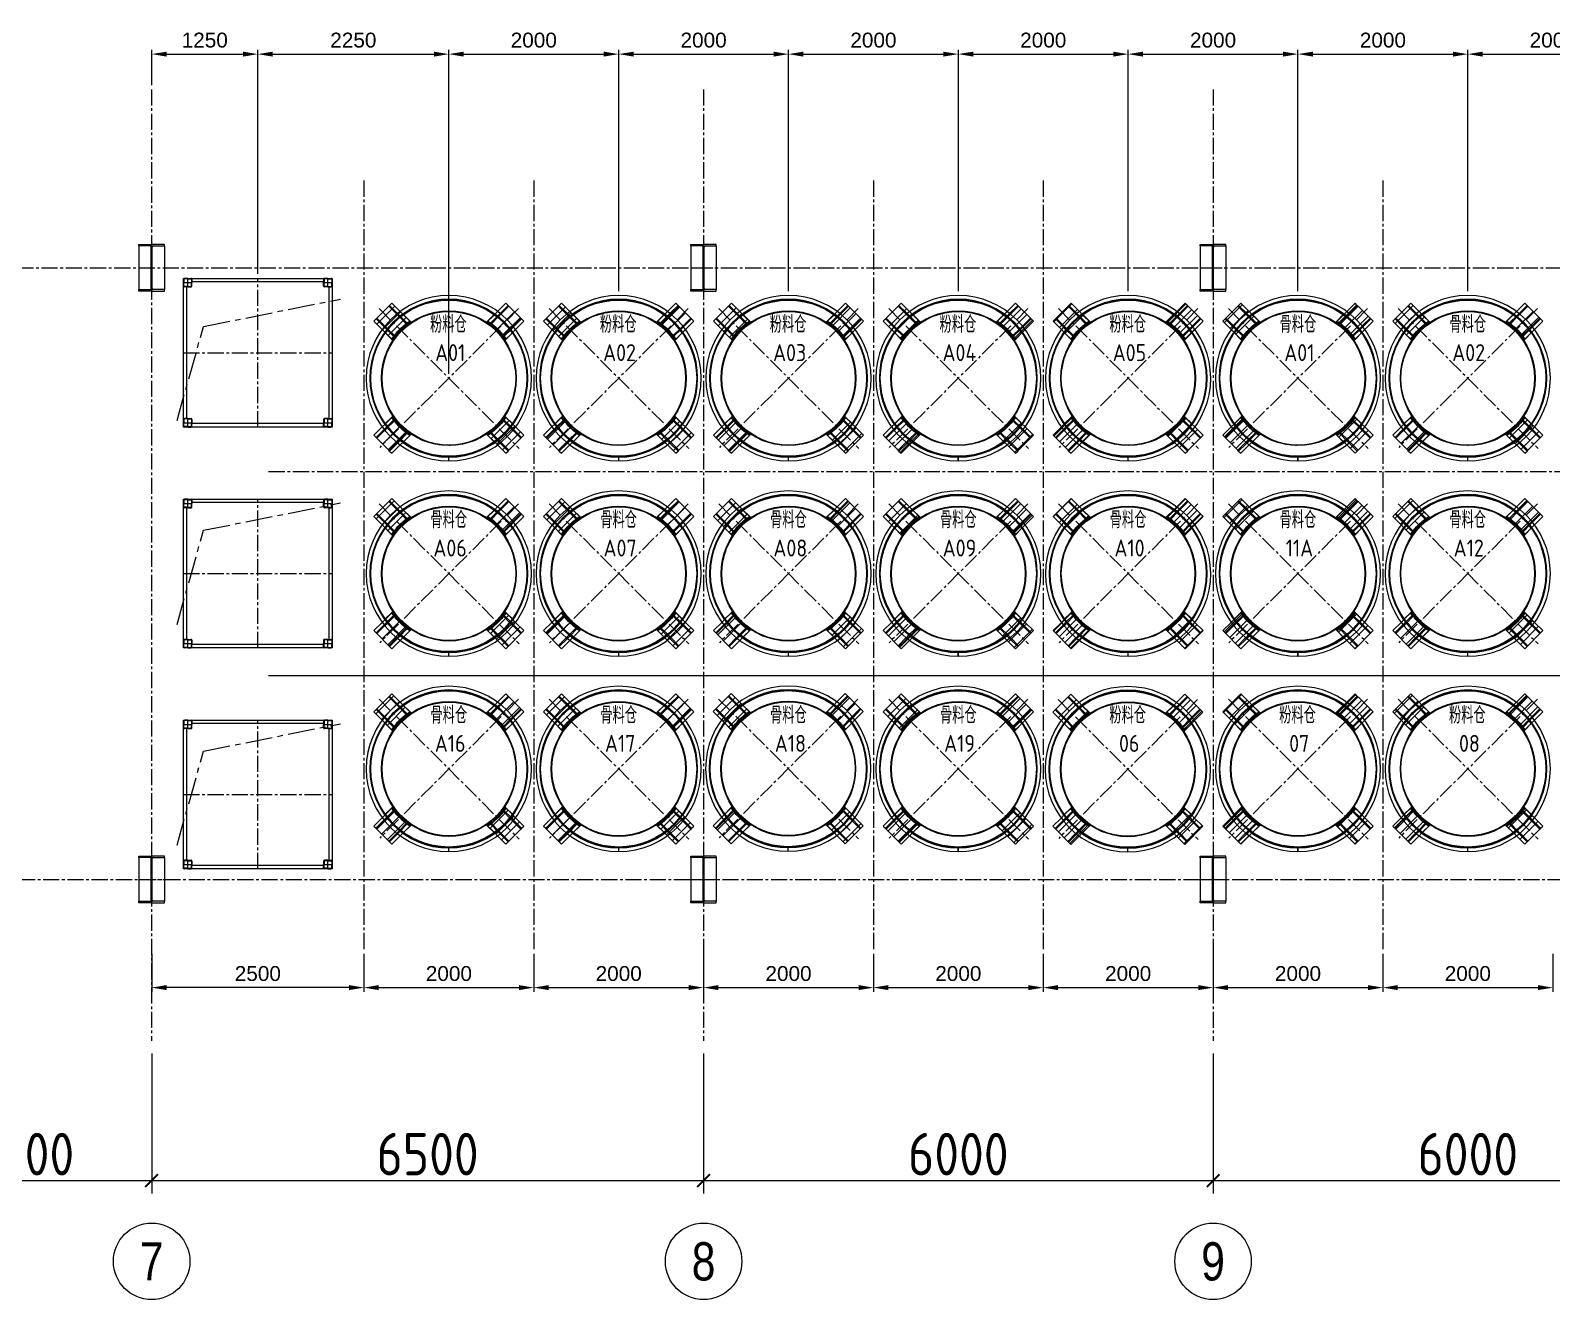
# Model space of a CAD drawing. Header units: millimetres. Extents: x 163705 to 1616509, y 81827 to 302547.
# Drawn here: x 1169871 to 1187786, y 138113 to 153054 of the extents above; entities that cross this region are included whole.
import ezdxf
from ezdxf.enums import TextEntityAlignment as Align

# ---------------------------------------------------------------- set-up
doc = ezdxf.new("R2010")
doc.units = ezdxf.units.MM
doc.header["$LTSCALE"] = 10
doc.linetypes.add('CENTER', pattern=[50.8, 31.75, -6.35, 6.35, -6.35])
doc.linetypes.add('CENTER2', pattern=[28.575, 19.05, -3.175, 3.175, -3.175])
for name, color, linetype, lineweight in [('1-中心线', 1, 'CENTER2', 0), ('1-护栏', 4, 'Continuous', 18), ('1-标注', 3, 'Continuous', 0), ('1-设备轮廓', 2, 'Continuous', 18), ('1-轴线', 9, 'CENTER', 0), ('1-钢构', 6, 'Continuous', 0)]:
    doc.layers.add(name, color=color, linetype=linetype, lineweight=lineweight)
doc.styles.add('ARIAL', font='arial.ttf', dxfattribs={"width": 0.7})
doc.styles.add('HZ', font='gbenor.shx', dxfattribs={"bigfont": 'gbcbig.shx'})
doc.styles.get("Standard").update_dxf_attribs({"font": 'arial.ttf'})
doc.dimstyles.new('100$0', dxfattribs={"dimscale": 100, "dimtxt": 5, "dimasz": 1.5, "dimexe": 1.5, "dimexo": 0.5, "dimtad": 1, "dimdec": 0, "dimdsep": 46, "dimtxsty": 'HZ', "dimblk": 'ARCHTICK', "dimcen": 2.5, "dimdle": 1, "dimclrd": 256, "dimclre": 256, "dimadec": 0, "dimazin": 0, "dimtfac": 1, "dimtdec": 0, "dimtmove": 0, "dimatfit": 3, "dimfxl": 0, "dimarcsym": 0})
doc.dimstyles.new('AM_GB50$0', dxfattribs={"dimscale": 50, "dimtxt": 3.5, "dimasz": 3.5, "dimexe": 1, "dimexo": 1, "dimgap": 1.5, "dimtad": 1, "dimdsep": 46, "dimtxsty": 'Standard', "dimcen": 0, "dimclrd": 256, "dimclre": 256, "dimclrt": 2, "dimadec": 0, "dimazin": 2, "dimtp": 0.1, "dimtm": 0.1, "dimtfac": 0.71, "dimtdec": 3, "dimtmove": 0, "dimatfit": 3, "dimfxl": 0, "dimlwd": -1, "dimlwe": -1, "dimarcsym": 0})
pattern_1 = [(45, (-4571.32, -1132.4), (-67.3519, 67.3519), [])]

# ---------------------------------------------------------------- blocks, each defined once
blk = doc.blocks.new('G$CEDFA10A2')
for p, q in [((0, 535), (0, 553)), ((0, 553), (150, 553)), ((300, 553), (150, 553)), ((300, 535), (300, 553)), ((131.5, 535), (0, 535)), ((0, 535), (0, 21)), ((144.5, 34), (144.5, 522)), ((155.5, 34), (155.5, 522)), ((168.5, 535), (300, 535)), ((300, 535), (300, 21)), ((0, 21), (131.5, 21)), ((0, 3), (0, 21)), ((150, 3), (0, 3)), ((150, 3), (300, 3)), ((300, 21), (168.5, 21)), ((300, 3), (300, 21))]:
    blk.add_line(p, q)
for centre, start, end in [((131.5, 522), 0, 90), ((168.5, 522), 90, 180), ((131.5, 34), 270, 0), ((168.5, 34), 180, 270)]:
    blk.add_arc(centre, 13, start, end)
at = {"layer": '1-中心线'}
for p, q in [((150, 0), (150, 556)), ((-3, 278), (303, 278))]:
    blk.add_line(p, q, dxfattribs=at)
blk.add_text('HC_SUPERPART', height=0.001).set_placement((150, 3))
blk = doc.blocks.new('G$CCFF6A2D1')
for p, q in [((0, 53), (106, 53)), ((3, 93), (3, 53)), ((3, 13), (3, 53)), ((8, 93), (8, 53)), ((8, 13), (8, 53)), ((53, 103), (13, 103)), ((53, 98), (13, 98)), ((53, 8), (13, 8)), ((53, 3), (13, 3)), ((53, 0), (53, 106)), ((53, 103), (93, 103)), ((53, 98), (93, 98)), ((53, 8), (93, 8)), ((53, 3), (93, 3)), ((98, 93), (98, 53)), ((98, 13), (98, 53)), ((103, 93), (103, 53)), ((103, 13), (103, 53))]:
    blk.add_line(p, q)
for centre, radius, start, end in [((13, 93), 10, 90, 180), ((13, 13), 10, 180, 270), ((13, 93), 5, 90, 180), ((13, 13), 5, 180, 270), ((93, 93), 10, 0, 90), ((93, 93), 5, 0, 90), ((93, 13), 5, 270, 0), ((93, 13), 10, 270, 0)]:
    blk.add_arc(centre, radius, start, end)
blk.add_text('HC_SUPERPART', height=0.001).set_placement((53, 53))
blk = doc.blocks.new('G$CB724F952')
blk.add_lwpolyline([(3, 3), (3, 1753), (1753, 1753), (1753, 3)], close=True)
for points in [[(43, 103), (43, 1653)], [(1653, 1713), (103, 1713)], [(1713, 1653), (1713, 103)], [(1653, 43), (103, 43)]]:
    blk.add_lwpolyline(points)
at = {"layer": '1-中心线'}
for p, q in [((878, 0), (878, 1756)), ((0, 878), (1756, 878))]:
    blk.add_line(p, q, dxfattribs=at)
for p in [(0, 1650), (1650, 1650), (0, 0), (1650, 0)]:
    blk.add_blockref('G$CCFF6A2D1', p)
blk = doc.blocks.new('_ArchTick')
at = {"const_width": 0.15}
blk.add_lwpolyline([(-0.5, -0.5), (0.5, 0.5)], dxfattribs=at)
blk = doc.blocks.new('*D249')
at = {"layer": '1-标注', "lineweight": -2, "transparency": 16777216}
for p, q in [((1168299, 141009), (1168299, 139363)), ((1171299, 141009), (1171299, 139363)), ((1168199, 139513), (1171399, 139513))]:
    blk.add_line(p, q, dxfattribs=at)
at = {"layer": 'Defpoints', "transparency": 16777216}
for p in [(1168299, 141059), (1171299, 141059), (1171299, 139513)]:
    blk.add_point(p, dxfattribs=at)
at = {"layer": '1-标注', "lineweight": -2, "transparency": 16777216, "xscale": 150, "yscale": 150, "zscale": 150, "rotation": 180}
blk.add_blockref('_ArchTick', (1168299, 139513), dxfattribs=at)
at = {"layer": '1-标注', "lineweight": -2, "transparency": 16777216, "xscale": 150, "yscale": 150, "zscale": 150}
blk.add_blockref('_ArchTick', (1171299, 139513), dxfattribs=at)
at = {"layer": '1-标注', "transparency": 16777216, "insert": (1169799, 139825), "char_height": 500, "attachment_point": 5, "style": 'HZ'}
blk.add_mtext('3000', dxfattribs=at)
blk = doc.blocks.new('*D250')
at = {"layer": '1-标注', "lineweight": -2, "transparency": 16777216}
for p, q in [((1171299, 141009), (1171299, 139363)), ((1177799, 141009), (1177799, 139363)), ((1171199, 139513), (1177899, 139513))]:
    blk.add_line(p, q, dxfattribs=at)
at = {"layer": 'Defpoints', "transparency": 16777216}
for p in [(1171299, 141059), (1177799, 141059), (1177799, 139513)]:
    blk.add_point(p, dxfattribs=at)
at = {"layer": '1-标注', "lineweight": -2, "transparency": 16777216, "xscale": 150, "yscale": 150, "zscale": 150, "rotation": 180}
blk.add_blockref('_ArchTick', (1171299, 139513), dxfattribs=at)
at = {"layer": '1-标注', "lineweight": -2, "transparency": 16777216, "xscale": 150, "yscale": 150, "zscale": 150}
blk.add_blockref('_ArchTick', (1177799, 139513), dxfattribs=at)
at = {"layer": '1-标注', "transparency": 16777216, "insert": (1174549, 139825), "char_height": 500, "attachment_point": 5, "style": 'HZ'}
blk.add_mtext('6500', dxfattribs=at)
blk = doc.blocks.new('*D251')
at = {"layer": '1-标注', "lineweight": -2, "transparency": 16777216}
for p, q in [((1177799, 141009), (1177799, 139363)), ((1183799, 141009), (1183799, 139363)), ((1177699, 139513), (1183899, 139513))]:
    blk.add_line(p, q, dxfattribs=at)
at = {"layer": 'Defpoints', "transparency": 16777216}
for p in [(1177799, 141059), (1183799, 141059), (1183799, 139513)]:
    blk.add_point(p, dxfattribs=at)
at = {"layer": '1-标注', "lineweight": -2, "transparency": 16777216, "xscale": 150, "yscale": 150, "zscale": 150, "rotation": 180}
blk.add_blockref('_ArchTick', (1177799, 139513), dxfattribs=at)
at = {"layer": '1-标注', "lineweight": -2, "transparency": 16777216, "xscale": 150, "yscale": 150, "zscale": 150}
blk.add_blockref('_ArchTick', (1183799, 139513), dxfattribs=at)
at = {"layer": '1-标注', "transparency": 16777216, "insert": (1180799, 139825), "char_height": 500, "attachment_point": 5, "style": 'HZ'}
blk.add_mtext('6000', dxfattribs=at)
blk = doc.blocks.new('*D252')
at = {"layer": '1-标注', "lineweight": -2, "transparency": 16777216}
for p, q in [((1183799, 141009), (1183799, 139363)), ((1189799, 141009), (1189799, 139363)), ((1183699, 139513), (1189899, 139513))]:
    blk.add_line(p, q, dxfattribs=at)
at = {"layer": 'Defpoints', "transparency": 16777216}
for p in [(1183799, 141059), (1189799, 141059), (1189799, 139513)]:
    blk.add_point(p, dxfattribs=at)
at = {"layer": '1-标注', "lineweight": -2, "transparency": 16777216, "xscale": 150, "yscale": 150, "zscale": 150, "rotation": 180}
blk.add_blockref('_ArchTick', (1183799, 139513), dxfattribs=at)
at = {"layer": '1-标注', "lineweight": -2, "transparency": 16777216, "xscale": 150, "yscale": 150, "zscale": 150}
blk.add_blockref('_ArchTick', (1189799, 139513), dxfattribs=at)
at = {"layer": '1-标注', "transparency": 16777216, "insert": (1186799, 139825), "char_height": 500, "attachment_point": 5, "style": 'HZ'}
blk.add_mtext('6000', dxfattribs=at)
blk = doc.blocks.new('*D445')
at = {"layer": '1-标注', "transparency": 16777216}
for p, q in [((1171299, 152410), (1171299, 152825)), ((1172549, 150188), (1172549, 152825)), ((1171474, 152775), (1172374, 152775))]:
    blk.add_line(p, q, dxfattribs=at)
for points in [[(1171474, 152804), (1171474, 152746), (1171299, 152775)], [(1172374, 152804), (1172374, 152746), (1172549, 152775)]]:
    blk.add_solid(points, dxfattribs=at)
at = {"layer": 'Defpoints', "transparency": 16777216}
for p in [(1172549, 152775), (1171299, 152360), (1172549, 150138)]:
    blk.add_point(p, dxfattribs=at)
at = {"layer": '1-标注', "transparency": 16777216, "insert": (1171924, 152939), "char_height": 175, "attachment_point": 5}
blk.add_mtext('1250', dxfattribs=at)
blk = doc.blocks.new('*D446')
at = {"layer": '1-标注', "transparency": 16777216}
for p, q in [((1172549, 150188), (1172549, 152825)), ((1174799, 149010), (1174799, 152825)), ((1172724, 152775), (1174624, 152775))]:
    blk.add_line(p, q, dxfattribs=at)
for points in [[(1172724, 152804), (1172724, 152746), (1172549, 152775)], [(1174624, 152804), (1174624, 152746), (1174799, 152775)]]:
    blk.add_solid(points, dxfattribs=at)
at = {"layer": 'Defpoints', "transparency": 16777216}
for p in [(1174799, 152775), (1172549, 150138), (1174799, 148960)]:
    blk.add_point(p, dxfattribs=at)
at = {"layer": '1-标注', "transparency": 16777216, "insert": (1173674, 152939), "char_height": 175, "attachment_point": 5}
blk.add_mtext('2250', dxfattribs=at)
blk = doc.blocks.new('*D447')
at = {"layer": '1-标注', "transparency": 16777216}
for p, q in [((1174799, 149010), (1174799, 152825)), ((1176799, 149985), (1176799, 152825)), ((1174974, 152775), (1176624, 152775))]:
    blk.add_line(p, q, dxfattribs=at)
for points in [[(1174974, 152804), (1174974, 152746), (1174799, 152775)], [(1176624, 152804), (1176624, 152746), (1176799, 152775)]]:
    blk.add_solid(points, dxfattribs=at)
at = {"layer": 'Defpoints', "transparency": 16777216}
for p in [(1176799, 152775), (1176799, 149935), (1174799, 148960)]:
    blk.add_point(p, dxfattribs=at)
at = {"layer": '1-标注', "transparency": 16777216, "insert": (1175799, 152939), "char_height": 175, "attachment_point": 5}
blk.add_mtext('2000', dxfattribs=at)
blk = doc.blocks.new('*D448')
at = {"layer": '1-标注', "transparency": 16777216}
for p, q in [((1176799, 149985), (1176799, 152825)), ((1178799, 149985), (1178799, 152825)), ((1176974, 152775), (1178624, 152775))]:
    blk.add_line(p, q, dxfattribs=at)
for points in [[(1176974, 152804), (1176974, 152746), (1176799, 152775)], [(1178624, 152804), (1178624, 152746), (1178799, 152775)]]:
    blk.add_solid(points, dxfattribs=at)
at = {"layer": 'Defpoints', "transparency": 16777216}
for p in [(1178799, 152775), (1176799, 149935), (1178799, 149935)]:
    blk.add_point(p, dxfattribs=at)
at = {"layer": '1-标注', "transparency": 16777216, "insert": (1177799, 152939), "char_height": 175, "attachment_point": 5}
blk.add_mtext('2000', dxfattribs=at)
blk = doc.blocks.new('*D449')
at = {"layer": '1-标注', "transparency": 16777216}
for p, q in [((1178799, 149985), (1178799, 152825)), ((1180799, 149985), (1180799, 152825)), ((1178974, 152775), (1180624, 152775))]:
    blk.add_line(p, q, dxfattribs=at)
for points in [[(1178974, 152804), (1178974, 152746), (1178799, 152775)], [(1180624, 152804), (1180624, 152746), (1180799, 152775)]]:
    blk.add_solid(points, dxfattribs=at)
at = {"layer": 'Defpoints', "transparency": 16777216}
for p in [(1180799, 152775), (1178799, 149935), (1180799, 149935)]:
    blk.add_point(p, dxfattribs=at)
at = {"layer": '1-标注', "transparency": 16777216, "insert": (1179799, 152939), "char_height": 175, "attachment_point": 5}
blk.add_mtext('2000', dxfattribs=at)
blk = doc.blocks.new('*D450')
at = {"layer": '1-标注', "transparency": 16777216}
for p, q in [((1180799, 149985), (1180799, 152825)), ((1182799, 149985), (1182799, 152825)), ((1180974, 152775), (1182624, 152775))]:
    blk.add_line(p, q, dxfattribs=at)
for points in [[(1180974, 152804), (1180974, 152746), (1180799, 152775)], [(1182624, 152804), (1182624, 152746), (1182799, 152775)]]:
    blk.add_solid(points, dxfattribs=at)
at = {"layer": 'Defpoints', "transparency": 16777216}
for p in [(1182799, 152775), (1180799, 149935), (1182799, 149935)]:
    blk.add_point(p, dxfattribs=at)
at = {"layer": '1-标注', "transparency": 16777216, "insert": (1181799, 152939), "char_height": 175, "attachment_point": 5}
blk.add_mtext('2000', dxfattribs=at)
blk = doc.blocks.new('*D451')
at = {"layer": '1-标注', "transparency": 16777216}
for p, q in [((1182799, 149985), (1182799, 152825)), ((1184799, 149985), (1184799, 152825)), ((1182974, 152775), (1184624, 152775))]:
    blk.add_line(p, q, dxfattribs=at)
for points in [[(1182974, 152804), (1182974, 152746), (1182799, 152775)], [(1184624, 152804), (1184624, 152746), (1184799, 152775)]]:
    blk.add_solid(points, dxfattribs=at)
at = {"layer": 'Defpoints', "transparency": 16777216}
for p in [(1184799, 152775), (1182799, 149935), (1184799, 149935)]:
    blk.add_point(p, dxfattribs=at)
at = {"layer": '1-标注', "transparency": 16777216, "insert": (1183799, 152939), "char_height": 175, "attachment_point": 5}
blk.add_mtext('2000', dxfattribs=at)
blk = doc.blocks.new('*D452')
at = {"layer": '1-标注', "transparency": 16777216}
for p, q in [((1184799, 149985), (1184799, 152825)), ((1186799, 149985), (1186799, 152825)), ((1184974, 152775), (1186624, 152775))]:
    blk.add_line(p, q, dxfattribs=at)
for points in [[(1184974, 152804), (1184974, 152746), (1184799, 152775)], [(1186624, 152804), (1186624, 152746), (1186799, 152775)]]:
    blk.add_solid(points, dxfattribs=at)
at = {"layer": 'Defpoints', "transparency": 16777216}
for p in [(1186799, 152775), (1184799, 149935), (1186799, 149935)]:
    blk.add_point(p, dxfattribs=at)
at = {"layer": '1-标注', "transparency": 16777216, "insert": (1185799, 152939), "char_height": 175, "attachment_point": 5}
blk.add_mtext('2000', dxfattribs=at)
blk = doc.blocks.new('*D453')
at = {"layer": '1-标注', "transparency": 16777216}
for p, q in [((1186799, 149985), (1186799, 152825)), ((1188799, 149985), (1188799, 152825)), ((1186974, 152775), (1188624, 152775))]:
    blk.add_line(p, q, dxfattribs=at)
for points in [[(1186974, 152804), (1186974, 152746), (1186799, 152775)], [(1188624, 152804), (1188624, 152746), (1188799, 152775)]]:
    blk.add_solid(points, dxfattribs=at)
at = {"layer": 'Defpoints', "transparency": 16777216}
for p in [(1188799, 152775), (1186799, 149935), (1188799, 149935)]:
    blk.add_point(p, dxfattribs=at)
at = {"layer": '1-标注', "transparency": 16777216, "insert": (1187799, 152939), "char_height": 175, "attachment_point": 5}
blk.add_mtext('2000', dxfattribs=at)
blk = doc.blocks.new('*D542')
at = {"layer": '1-标注', "transparency": 16777216}
for p, q in [((1171299, 142183), (1171299, 141735)), ((1173799, 142183), (1173799, 141735)), ((1173624, 141785), (1171474, 141785))]:
    blk.add_line(p, q, dxfattribs=at)
for points in [[(1171474, 141815), (1171474, 141756), (1171299, 141785)], [(1173624, 141815), (1173624, 141756), (1173799, 141785)]]:
    blk.add_solid(points, dxfattribs=at)
at = {"layer": 'Defpoints', "transparency": 16777216}
for p in [(1171299, 142233), (1173799, 142233), (1171299, 141785)]:
    blk.add_point(p, dxfattribs=at)
at = {"layer": '1-标注', "transparency": 16777216, "insert": (1172549, 141950), "char_height": 175, "attachment_point": 5}
blk.add_mtext('2500', dxfattribs=at)
blk = doc.blocks.new('*D543')
at = {"layer": '1-标注', "transparency": 16777216}
for p, q in [((1173799, 142183), (1173799, 141735)), ((1175799, 142183), (1175799, 141735)), ((1173974, 141785), (1175624, 141785))]:
    blk.add_line(p, q, dxfattribs=at)
for points in [[(1173974, 141815), (1173974, 141756), (1173799, 141785)], [(1175624, 141815), (1175624, 141756), (1175799, 141785)]]:
    blk.add_solid(points, dxfattribs=at)
at = {"layer": 'Defpoints', "transparency": 16777216}
for p in [(1173799, 142233), (1175799, 142233), (1175799, 141785)]:
    blk.add_point(p, dxfattribs=at)
at = {"layer": '1-标注', "transparency": 16777216, "insert": (1174799, 141950), "char_height": 175, "attachment_point": 5}
blk.add_mtext('2000', dxfattribs=at)
blk = doc.blocks.new('*D544')
at = {"layer": '1-标注', "transparency": 16777216}
for p, q in [((1175799, 142183), (1175799, 141735)), ((1177799, 142183), (1177799, 141735)), ((1175974, 141785), (1177624, 141785))]:
    blk.add_line(p, q, dxfattribs=at)
for points in [[(1175974, 141815), (1175974, 141756), (1175799, 141785)], [(1177624, 141815), (1177624, 141756), (1177799, 141785)]]:
    blk.add_solid(points, dxfattribs=at)
at = {"layer": 'Defpoints', "transparency": 16777216}
for p in [(1175799, 142233), (1177799, 142233), (1177799, 141785)]:
    blk.add_point(p, dxfattribs=at)
at = {"layer": '1-标注', "transparency": 16777216, "insert": (1176799, 141950), "char_height": 175, "attachment_point": 5}
blk.add_mtext('2000', dxfattribs=at)
blk = doc.blocks.new('*D545')
at = {"layer": '1-标注', "transparency": 16777216}
for p, q in [((1177799, 142183), (1177799, 141735)), ((1179799, 142183), (1179799, 141735)), ((1177974, 141785), (1179624, 141785))]:
    blk.add_line(p, q, dxfattribs=at)
for points in [[(1177974, 141815), (1177974, 141756), (1177799, 141785)], [(1179624, 141815), (1179624, 141756), (1179799, 141785)]]:
    blk.add_solid(points, dxfattribs=at)
at = {"layer": 'Defpoints', "transparency": 16777216}
for p in [(1177799, 142233), (1179799, 142233), (1179799, 141785)]:
    blk.add_point(p, dxfattribs=at)
at = {"layer": '1-标注', "transparency": 16777216, "insert": (1178799, 141950), "char_height": 175, "attachment_point": 5}
blk.add_mtext('2000', dxfattribs=at)
blk = doc.blocks.new('*D546')
at = {"layer": '1-标注', "transparency": 16777216}
for p, q in [((1179799, 142183), (1179799, 141735)), ((1181799, 142183), (1181799, 141735)), ((1179974, 141785), (1181624, 141785))]:
    blk.add_line(p, q, dxfattribs=at)
for points in [[(1179974, 141815), (1179974, 141756), (1179799, 141785)], [(1181624, 141815), (1181624, 141756), (1181799, 141785)]]:
    blk.add_solid(points, dxfattribs=at)
at = {"layer": 'Defpoints', "transparency": 16777216}
for p in [(1179799, 142233), (1181799, 142233), (1181799, 141785)]:
    blk.add_point(p, dxfattribs=at)
at = {"layer": '1-标注', "transparency": 16777216, "insert": (1180799, 141950), "char_height": 175, "attachment_point": 5}
blk.add_mtext('2000', dxfattribs=at)
blk = doc.blocks.new('*D547')
at = {"layer": '1-标注', "transparency": 16777216}
for p, q in [((1181799, 142183), (1181799, 141735)), ((1183799, 142183), (1183799, 141735)), ((1181974, 141785), (1183624, 141785))]:
    blk.add_line(p, q, dxfattribs=at)
for points in [[(1181974, 141815), (1181974, 141756), (1181799, 141785)], [(1183624, 141815), (1183624, 141756), (1183799, 141785)]]:
    blk.add_solid(points, dxfattribs=at)
at = {"layer": 'Defpoints', "transparency": 16777216}
for p in [(1181799, 142233), (1183799, 142233), (1183799, 141785)]:
    blk.add_point(p, dxfattribs=at)
at = {"layer": '1-标注', "transparency": 16777216, "insert": (1182799, 141950), "char_height": 175, "attachment_point": 5}
blk.add_mtext('2000', dxfattribs=at)
blk = doc.blocks.new('*D548')
at = {"layer": '1-标注', "transparency": 16777216}
for p, q in [((1183799, 142183), (1183799, 141735)), ((1185799, 142183), (1185799, 141735)), ((1183974, 141785), (1185624, 141785))]:
    blk.add_line(p, q, dxfattribs=at)
for points in [[(1183974, 141815), (1183974, 141756), (1183799, 141785)], [(1185624, 141815), (1185624, 141756), (1185799, 141785)]]:
    blk.add_solid(points, dxfattribs=at)
at = {"layer": 'Defpoints', "transparency": 16777216}
for p in [(1183799, 142233), (1185799, 142233), (1185799, 141785)]:
    blk.add_point(p, dxfattribs=at)
at = {"layer": '1-标注', "transparency": 16777216, "insert": (1184799, 141950), "char_height": 175, "attachment_point": 5}
blk.add_mtext('2000', dxfattribs=at)
blk = doc.blocks.new('*D549')
at = {"layer": '1-标注', "transparency": 16777216}
for p, q in [((1185799, 142183), (1185799, 141735)), ((1187799, 142183), (1187799, 141735)), ((1185974, 141785), (1187624, 141785))]:
    blk.add_line(p, q, dxfattribs=at)
for points in [[(1185974, 141815), (1185974, 141756), (1185799, 141785)], [(1187624, 141815), (1187624, 141756), (1187799, 141785)]]:
    blk.add_solid(points, dxfattribs=at)
at = {"layer": 'Defpoints', "transparency": 16777216}
for p in [(1185799, 142233), (1187799, 142233), (1187799, 141785)]:
    blk.add_point(p, dxfattribs=at)
at = {"layer": '1-标注', "transparency": 16777216, "insert": (1186799, 141950), "char_height": 175, "attachment_point": 5}
blk.add_mtext('2000', dxfattribs=at)
blk = doc.blocks.new('A$C2c6703ff')
at = {"lineweight": 18}
h = blk.add_hatch(dxfattribs=at)
h.set_pattern_fill('ANSI31', color=256, scale=30, style=0)
h.set_pattern_definition(pattern_1)
edge = h.paths.add_edge_path(flags=0)
edge.add_arc((973, 973), 925, 0, 360)
edge = h.paths.add_edge_path(flags=0)
edge.add_arc((973, 973), 919, 0, 360)
h = blk.add_hatch(dxfattribs=at)
h.set_pattern_fill('ANSI31', color=256, scale=30, style=0)
h.set_pattern_definition(pattern_1)
edge = h.paths.add_edge_path(flags=0)
edge.add_spline(control_points=[(512, 1646), (492, 1632), (472, 1617), (443, 1593), (433, 1585), (414, 1567), (405, 1559), (392, 1545), (387, 1541), (378, 1531), (374, 1527), (361, 1513), (353, 1503), (329, 1474), (314, 1454), (300, 1434)], knot_values=[0.006569, 0.006569, 0.006569, 0.006569, 0.25, 0.25, 0.375, 0.375, 0.5, 0.5, 0.5625, 0.5625, 0.625, 0.625, 0.75, 0.75, 0.993431, 0.993431, 0.993431, 0.993431], weights=[1, 1, 1, 1, 1, 1, 1, 1, 1, 1, 1, 1, 1, 1, 1, 1], degree=3, periodic=0)
edge.add_line((300, 1434), (89, 1645))
edge.add_line((89, 1645), (301, 1857))
edge.add_line((301, 1857), (512, 1646))
h = blk.add_hatch(dxfattribs=at)
h.set_pattern_fill('ANSI31', color=256, scale=30, style=0)
h.set_pattern_definition(pattern_1)
edge = h.paths.add_edge_path(flags=0)
edge.add_spline(control_points=[(1646, 1434), (1632, 1454), (1617, 1474), (1593, 1503), (1585, 1513), (1567, 1532), (1559, 1541), (1545, 1554), (1541, 1559), (1531, 1568), (1527, 1572), (1513, 1585), (1503, 1593), (1474, 1617), (1454, 1632), (1434, 1646)], knot_values=[0.006569, 0.006569, 0.006569, 0.006569, 0.25, 0.25, 0.375, 0.375, 0.5, 0.5, 0.5625, 0.5625, 0.625, 0.625, 0.75, 0.75, 0.993431, 0.993431, 0.993431, 0.993431], weights=[1, 1, 1, 1, 1, 1, 1, 1, 1, 1, 1, 1, 1, 1, 1, 1], degree=3, periodic=0)
edge.add_line((1434, 1646), (1645, 1857))
edge.add_line((1645, 1857), (1857, 1645))
edge.add_line((1857, 1645), (1646, 1434))
h = blk.add_hatch(dxfattribs=at)
h.set_pattern_fill('ANSI31', color=256, scale=30, style=0)
h.set_pattern_definition(pattern_1)
edge = h.paths.add_edge_path(flags=0)
edge.add_arc((973, 973), 794, 0, 360)
edge = h.paths.add_edge_path(flags=0)
edge.add_arc((973, 973), 787, 0, 360)
h = blk.add_hatch(dxfattribs=at)
h.set_pattern_fill('ANSI31', color=256, scale=30, style=0)
h.set_pattern_definition(pattern_1)
edge = h.paths.add_edge_path(flags=0)
edge.add_spline(control_points=[(1641, 1426), (1640, 1425), (1638, 1424), (1637, 1423), (1635, 1422), (1634, 1421), (1633, 1421), (1632, 1420), (1631, 1419), (1630, 1418)], knot_values=[0, 0, 0, 0, 0.006, 0.006, 0.006, 0.009806, 0.009806, 0.009806, 0.013612, 0.013612, 0.013612, 0.013612], weights=[1, 1, 1, 1, 1, 1, 1, 1, 1, 1], degree=3, periodic=0)
edge.add_spline(control_points=[(1630, 1418), (1606, 1455), (1578, 1489), (1548, 1521), (1528, 1541), (1508, 1561), (1486, 1579), (1465, 1597), (1442, 1614), (1418, 1630)], knot_values=[0, 0, 0, 0, 0.131805, 0.131805, 0.131805, 0.216034, 0.216034, 0.216034, 0.301239, 0.301239, 0.301239, 0.301239], weights=[1, 1, 1, 1, 1, 1, 1, 1, 1, 1], degree=3, periodic=0)
edge.add_spline(control_points=[(1418, 1630), (1419, 1632), (1421, 1634), (1422, 1635), (1423, 1636), (1423, 1637), (1424, 1638), (1425, 1639), (1426, 1640), (1426, 1641)], knot_values=[0, 0, 0, 0, 0.006, 0.006, 0.006, 0.009806, 0.009806, 0.009806, 0.013612, 0.013612, 0.013612, 0.013612], weights=[1, 1, 1, 1, 1, 1, 1, 1, 1, 1], degree=3, periodic=0)
edge.add_spline(control_points=[(1426, 1641), (1450, 1625), (1473, 1608), (1495, 1589), (1517, 1571), (1538, 1551), (1557, 1531), (1588, 1498), (1616, 1463), (1641, 1426)], knot_values=[0, 0, 0, 0, 0.086278, 0.086278, 0.086278, 0.171581, 0.171581, 0.171581, 0.305851, 0.305851, 0.305851, 0.305851], weights=[1, 1, 1, 1, 1, 1, 1, 1, 1, 1], degree=3, periodic=0)
h = blk.add_hatch(dxfattribs=at)
h.set_pattern_fill('ANSI31', color=256, scale=30, style=0)
h.set_pattern_definition(pattern_1)
edge = h.paths.add_edge_path(flags=0)
edge.add_spline(control_points=[(300, 512), (314, 492), (329, 472), (353, 443), (361, 433), (379, 414), (387, 405), (401, 392), (405, 387), (415, 378), (419, 374), (433, 361), (443, 353), (472, 329), (492, 314), (512, 300)], knot_values=[0.006569, 0.006569, 0.006569, 0.006569, 0.25, 0.25, 0.375, 0.375, 0.5, 0.5, 0.5625, 0.5625, 0.625, 0.625, 0.75, 0.75, 0.993431, 0.993431, 0.993431, 0.993431], weights=[1, 1, 1, 1, 1, 1, 1, 1, 1, 1, 1, 1, 1, 1, 1, 1], degree=3, periodic=0)
edge.add_line((512, 300), (301, 89))
edge.add_line((301, 89), (89, 301))
edge.add_line((89, 301), (300, 512))
h = blk.add_hatch(dxfattribs=at)
h.set_pattern_fill('ANSI31', color=256, scale=30, style=0)
h.set_pattern_definition(pattern_1)
edge = h.paths.add_edge_path(flags=0)
edge.add_spline(control_points=[(305, 520), (306, 521), (308, 522), (309, 523), (311, 524), (312, 525), (313, 525), (314, 526), (315, 527), (316, 528)], knot_values=[0, 0, 0, 0, 0.006, 0.006, 0.006, 0.009806, 0.009806, 0.009806, 0.013612, 0.013612, 0.013612, 0.013612], weights=[1, 1, 1, 1, 1, 1, 1, 1, 1, 1], degree=3, periodic=0)
edge.add_spline(control_points=[(316, 528), (340, 491), (368, 457), (398, 425), (418, 405), (438, 385), (460, 367), (481, 349), (504, 332), (528, 316)], knot_values=[0, 0, 0, 0, 0.131805, 0.131805, 0.131805, 0.216034, 0.216034, 0.216034, 0.301239, 0.301239, 0.301239, 0.301239], weights=[1, 1, 1, 1, 1, 1, 1, 1, 1, 1], degree=3, periodic=0)
edge.add_spline(control_points=[(528, 316), (527, 314), (525, 312), (524, 311), (523, 310), (523, 309), (522, 308), (521, 307), (520, 306), (520, 305)], knot_values=[0, 0, 0, 0, 0.006, 0.006, 0.006, 0.009806, 0.009806, 0.009806, 0.013612, 0.013612, 0.013612, 0.013612], weights=[1, 1, 1, 1, 1, 1, 1, 1, 1, 1], degree=3, periodic=0)
edge.add_spline(control_points=[(520, 305), (496, 321), (473, 338), (451, 357), (429, 375), (408, 395), (389, 415), (358, 448), (330, 483), (305, 520)], knot_values=[0, 0, 0, 0, 0.086278, 0.086278, 0.086278, 0.171581, 0.171581, 0.171581, 0.305851, 0.305851, 0.305851, 0.305851], weights=[1, 1, 1, 1, 1, 1, 1, 1, 1, 1], degree=3, periodic=0)
h = blk.add_hatch(dxfattribs=at)
h.set_pattern_fill('ANSI31', color=256, scale=30, style=0)
h.set_pattern_definition(pattern_1)
edge = h.paths.add_edge_path(flags=0)
edge.add_spline(control_points=[(1426, 305), (1425, 306), (1424, 308), (1423, 309), (1422, 311), (1421, 312), (1421, 313), (1420, 314), (1419, 315), (1418, 316)], knot_values=[0, 0, 0, 0, 0.006, 0.006, 0.006, 0.009806, 0.009806, 0.009806, 0.013612, 0.013612, 0.013612, 0.013612], weights=[1, 1, 1, 1, 1, 1, 1, 1, 1, 1], degree=3, periodic=0)
edge.add_spline(control_points=[(1418, 316), (1455, 340), (1489, 368), (1521, 398), (1541, 418), (1561, 438), (1579, 460), (1597, 481), (1614, 504), (1630, 528)], knot_values=[0, 0, 0, 0, 0.131805, 0.131805, 0.131805, 0.216034, 0.216034, 0.216034, 0.301239, 0.301239, 0.301239, 0.301239], weights=[1, 1, 1, 1, 1, 1, 1, 1, 1, 1], degree=3, periodic=0)
edge.add_spline(control_points=[(1630, 528), (1632, 527), (1634, 525), (1635, 524), (1636, 523), (1637, 523), (1638, 522), (1639, 521), (1640, 520), (1641, 520)], knot_values=[0, 0, 0, 0, 0.006, 0.006, 0.006, 0.009806, 0.009806, 0.009806, 0.013612, 0.013612, 0.013612, 0.013612], weights=[1, 1, 1, 1, 1, 1, 1, 1, 1, 1], degree=3, periodic=0)
edge.add_spline(control_points=[(1641, 520), (1625, 496), (1608, 473), (1589, 451), (1571, 429), (1551, 408), (1531, 389), (1498, 358), (1463, 330), (1426, 305)], knot_values=[0, 0, 0, 0, 0.086278, 0.086278, 0.086278, 0.171581, 0.171581, 0.171581, 0.305851, 0.305851, 0.305851, 0.305851], weights=[1, 1, 1, 1, 1, 1, 1, 1, 1, 1], degree=3, periodic=0)
h = blk.add_hatch(dxfattribs=at)
h.set_pattern_fill('ANSI31', color=256, scale=30, style=0)
h.set_pattern_definition(pattern_1)
edge = h.paths.add_edge_path(flags=0)
edge.add_spline(control_points=[(1434, 300), (1454, 314), (1474, 329), (1503, 353), (1513, 361), (1532, 379), (1541, 387), (1554, 401), (1559, 405), (1568, 415), (1572, 419), (1585, 433), (1593, 443), (1617, 472), (1632, 492), (1646, 512)], knot_values=[0.006569, 0.006569, 0.006569, 0.006569, 0.25, 0.25, 0.375, 0.375, 0.5, 0.5, 0.5625, 0.5625, 0.625, 0.625, 0.75, 0.75, 0.993431, 0.993431, 0.993431, 0.993431], weights=[1, 1, 1, 1, 1, 1, 1, 1, 1, 1, 1, 1, 1, 1, 1, 1], degree=3, periodic=0)
edge.add_line((1646, 512), (1857, 301))
edge.add_line((1857, 301), (1645, 89))
edge.add_line((1645, 89), (1434, 300))
for p, q in [((391, 1696), (359, 1728)), ((400, 1705), (369, 1736)), ((400, 1705), (391, 1696)), ((468, 1619), (391, 1696)), ((399, 1759), (437, 1721)), ((476, 1628), (400, 1705)), ((431, 1729), (437, 1721)), ((520, 1641), (431, 1729)), ((528, 1630), (437, 1721)), ((473, 1632), (464, 1623)), ((476, 1628), (468, 1619)), ((1509, 1721), (1418, 1630)), ((1515, 1729), (1426, 1641)), ((1470, 1628), (1546, 1705)), ((1470, 1628), (1478, 1619)), ((1473, 1632), (1482, 1623)), ((1478, 1619), (1555, 1696)), ((1547, 1759), (1509, 1721)), ((1515, 1729), (1509, 1721)), ((1546, 1705), (1577, 1736)), ((1546, 1705), (1555, 1696)), ((1555, 1696), (1587, 1728)), ((187, 1547), (225, 1509)), ((241, 1546), (210, 1577)), ((217, 1515), (305, 1426)), ((217, 1515), (225, 1509)), ((250, 1555), (218, 1587)), ((225, 1509), (316, 1418)), ((241, 1546), (250, 1555)), ((318, 1470), (241, 1546)), ((327, 1478), (250, 1555)), ((314, 1473), (323, 1482)), ((318, 1470), (327, 1478)), ((1619, 1478), (1696, 1555)), ((1628, 1470), (1619, 1478)), ((1632, 1473), (1623, 1482)), ((1628, 1470), (1705, 1546)), ((1630, 1418), (1721, 1509)), ((1641, 1426), (1729, 1515)), ((1696, 1555), (1728, 1587)), ((1705, 1546), (1696, 1555)), ((1705, 1546), (1736, 1577)), ((1759, 1547), (1721, 1509)), ((1729, 1515), (1721, 1509)), ((187, 399), (225, 437)), ((241, 400), (210, 369)), ((305, 520), (217, 431)), ((217, 431), (225, 437)), ((250, 391), (218, 359)), ((316, 528), (225, 437)), ((318, 476), (241, 400)), ((241, 400), (250, 391)), ((327, 468), (250, 391)), ((314, 473), (323, 464)), ((318, 476), (327, 468)), ((1628, 476), (1619, 468)), ((1619, 468), (1696, 391)), ((1632, 473), (1623, 464)), ((1628, 476), (1705, 400)), ((1721, 437), (1630, 528)), ((1725, 435), (1641, 520)), ((1705, 400), (1696, 391)), ((1696, 391), (1728, 359)), ((1705, 400), (1736, 369)), ((1729, 431), (1721, 437)), ((1759, 399), (1721, 437)), ((1729, 431), (1725, 435)), ((391, 250), (359, 218)), ((400, 241), (369, 210)), ((468, 327), (391, 250)), ((400, 241), (391, 250)), ((399, 187), (437, 225)), ((476, 318), (400, 241)), ((431, 217), (520, 305)), ((431, 217), (437, 225)), ((437, 225), (528, 316)), ((473, 314), (464, 323)), ((476, 318), (468, 327)), ((1418, 316), (1509, 225)), ((1426, 305), (1515, 217)), ((1470, 318), (1478, 327)), ((1470, 318), (1546, 241)), ((1473, 314), (1482, 323)), ((1478, 327), (1555, 250)), ((1515, 217), (1509, 225)), ((1547, 187), (1509, 225)), ((1546, 241), (1555, 250)), ((1546, 241), (1577, 210)), ((1555, 250), (1587, 218))]:
    blk.add_line(p, q, dxfattribs=at)
at = {"lineweight": 18, "flags": 128}
for points in [[(437, 1721), (410, 1701), (384, 1679), (359, 1657), (334, 1634), (310, 1610), (287, 1586), (266, 1561), (245, 1535), (225, 1509)], [(300, 1434), (316, 1457), (333, 1479), (351, 1501), (370, 1522), (389, 1543), (409, 1562), (434, 1585), (459, 1606), (485, 1627), (512, 1646)], [(520, 1641), (492, 1622), (466, 1602), (449, 1587), (432, 1572), (415, 1557), (400, 1542), (385, 1527), (371, 1511), (357, 1495), (343, 1478), (330, 1461), (317, 1444), (305, 1426)], [(528, 1630), (501, 1611), (475, 1591), (450, 1570), (425, 1548), (410, 1533), (395, 1518), (381, 1502), (367, 1486), (354, 1470), (341, 1453), (328, 1436), (316, 1418)], [(520, 1641), (523, 1637), (525, 1633), (528, 1630)], [(1418, 1630), (1422, 1635), (1424, 1638), (1426, 1641)], [(1630, 1418), (1611, 1445), (1591, 1471), (1570, 1496), (1548, 1521), (1533, 1536), (1518, 1551), (1502, 1565), (1486, 1579), (1470, 1592), (1453, 1605), (1436, 1618), (1418, 1630)], [(1641, 1426), (1622, 1454), (1602, 1480), (1587, 1497), (1572, 1514), (1557, 1531), (1542, 1546), (1527, 1561), (1511, 1575), (1495, 1589), (1478, 1603), (1461, 1616), (1444, 1629), (1426, 1641)], [(1434, 1646), (1457, 1630), (1479, 1613), (1501, 1595), (1522, 1576), (1543, 1557), (1562, 1537), (1585, 1512), (1606, 1487), (1627, 1461), (1646, 1434)], [(1721, 1509), (1701, 1536), (1679, 1562), (1657, 1587), (1634, 1612), (1610, 1636), (1586, 1659), (1561, 1680), (1535, 1701), (1509, 1721)], [(316, 1418), (311, 1422), (308, 1424), (305, 1426)], [(1641, 1426), (1637, 1423), (1633, 1421), (1630, 1418)], [(225, 437), (245, 410), (267, 384), (289, 359), (312, 334), (336, 310), (360, 287), (385, 266), (411, 245), (437, 225)], [(512, 300), (489, 316), (467, 333), (445, 351), (424, 370), (403, 389), (384, 409), (361, 434), (340, 459), (319, 485), (300, 512)], [(305, 520), (309, 523), (313, 525), (316, 528)], [(305, 520), (324, 492), (344, 466), (359, 449), (374, 432), (389, 415), (404, 400), (419, 385), (435, 371), (451, 357), (468, 343), (485, 330), (502, 317), (520, 305)], [(316, 528), (335, 501), (355, 475), (376, 450), (398, 425), (413, 410), (428, 395), (444, 381), (460, 367), (476, 354), (493, 341), (510, 328), (528, 316)], [(1418, 316), (1445, 335), (1471, 355), (1496, 376), (1521, 398), (1536, 413), (1551, 428), (1565, 444), (1579, 460), (1592, 476), (1605, 493), (1618, 510), (1630, 528)], [(1426, 305), (1454, 324), (1480, 344), (1497, 359), (1514, 374), (1531, 389), (1546, 404), (1561, 419), (1575, 435), (1589, 451), (1603, 468), (1616, 485), (1629, 502), (1641, 520)], [(1646, 512), (1630, 489), (1613, 467), (1595, 445), (1576, 424), (1557, 403), (1537, 384), (1512, 361), (1487, 340), (1461, 319), (1434, 300)], [(1509, 225), (1536, 245), (1562, 267), (1587, 289), (1612, 312), (1636, 336), (1659, 360), (1680, 385), (1701, 411), (1721, 437)], [(1630, 528), (1635, 524), (1638, 522), (1641, 520)], [(528, 316), (524, 311), (522, 308), (520, 305)], [(1426, 305), (1423, 309), (1421, 313), (1418, 316)]]:
    blk.add_lwpolyline(points, dxfattribs=at)
at = {"lineweight": 18}
blk.add_circle((973, 973), 794, dxfattribs=at)
blk.add_arc((973, 973), 930, 270.0619, 270, dxfattribs=at)
at = {"layer": '1-中心线'}
for p, q in [((153, 1793), (1800, 146)), ((1793, 1793), (159, 159))]:
    blk.add_line(p, q, dxfattribs=at)
at = {"layer": '1-设备轮廓'}
for p, q in [((266, 1822), (124, 1680)), ((274, 1830), (266, 1822)), ((356, 1731), (266, 1822)), ((301, 1857), (274, 1830)), ((365, 1740), (274, 1830)), ((301, 1857), (399, 1759)), ((1645, 1857), (1547, 1759)), ((1581, 1740), (1672, 1830)), ((1590, 1731), (1680, 1822)), ((1672, 1830), (1645, 1857)), ((1672, 1830), (1680, 1822)), ((1822, 1680), (1680, 1822)), ((116, 1672), (89, 1645)), ((89, 1645), (187, 1547)), ((116, 1672), (124, 1680)), ((206, 1581), (116, 1672)), ((215, 1590), (124, 1680)), ((365, 1740), (356, 1731)), ((359, 1728), (356, 1731)), ((369, 1736), (365, 1740)), ((1577, 1736), (1581, 1740)), ((1581, 1740), (1590, 1731)), ((1587, 1728), (1590, 1731)), ((1731, 1590), (1822, 1680)), ((1740, 1581), (1830, 1672)), ((1857, 1645), (1759, 1547)), ((1830, 1672), (1822, 1680)), ((1857, 1645), (1830, 1672)), ((206, 1581), (215, 1590)), ((210, 1577), (206, 1581)), ((218, 1587), (215, 1590)), ((1728, 1587), (1731, 1590)), ((1740, 1581), (1731, 1590)), ((1736, 1577), (1740, 1581)), ((89, 301), (187, 399)), ((206, 365), (116, 274)), ((210, 369), (206, 365)), ((206, 365), (215, 356)), ((218, 359), (215, 356)), ((1725, 435), (1725, 435)), ((1728, 359), (1731, 356)), ((1740, 365), (1731, 356)), ((1736, 369), (1740, 365)), ((1740, 365), (1830, 274)), ((1857, 301), (1759, 399)), ((89, 301), (116, 274)), ((116, 274), (124, 266)), ((215, 356), (124, 266)), ((124, 266), (266, 124)), ((356, 215), (266, 124)), ((365, 206), (274, 116)), ((301, 89), (399, 187)), ((359, 218), (356, 215)), ((365, 206), (356, 215)), ((369, 210), (365, 206)), ((1645, 89), (1547, 187)), ((1577, 210), (1581, 206)), ((1581, 206), (1590, 215)), ((1581, 206), (1672, 116)), ((1587, 218), (1590, 215)), ((1590, 215), (1680, 124)), ((1680, 124), (1822, 266)), ((1731, 356), (1822, 266)), ((1830, 274), (1822, 266)), ((1830, 274), (1857, 301)), ((274, 116), (266, 124)), ((274, 116), (301, 89)), ((973, 0), (973, 48)), ((974, 0), (974, 48)), ((1645, 89), (1672, 116)), ((1672, 116), (1680, 124))]:
    blk.add_line(p, q, dxfattribs=at)
for radius in [925, 919, 787]:
    blk.add_circle((973, 973), radius, dxfattribs=at)
blk.add_arc((973, 973), 973, 270.0619, 270, dxfattribs=at)

msp = doc.modelspace()

# ---------------------------------------------------------------- linework, layer by layer
msp.add_line((1172675.658, 145459.632), (1214440.408, 145459.632))
at = {"layer": '1-中心线'}
for p, q in [((1171298.851, 152359.738), (1171298.851, 141159.499)), ((1177798.851, 152359.738), (1177798.851, 141159.499)), ((1183798.851, 152359.738), (1183798.851, 141159.499)), ((1173798.851, 151286.653), (1173798.851, 142232.61)), ((1175798.851, 151286.653), (1175798.851, 142232.61)), ((1179798.851, 151286.653), (1179798.851, 142232.61)), ((1181798.851, 151286.653), (1181798.851, 142232.61)), ((1185798.851, 151286.653), (1185798.851, 142232.61)), ((1153998.851, 150259.632), (1218799.125, 150259.632)), ((1172675.658, 147859.632), (1214440.408, 147859.632)), ((1155161.314, 143059.632), (1218809.125, 143059.632))]:
    msp.add_line(p, q, dxfattribs=at)
at = {"layer": '1-护栏'}
for centre in [(1171298.851, 138562.793), (1177798.851, 138562.793), (1183798.851, 138562.793)]:
    msp.add_circle(centre, 450, dxfattribs=at)
at = {"layer": '1-轴线'}
for points in [[(1171597.504, 148461.579), (1171909.114, 149569.04), (1173524.484, 149891.539)], [(1171597.515, 146061.582), (1171909.125, 147169.042), (1173524.496, 147491.542)], [(1171597.515, 143461.582), (1171909.125, 144569.042), (1173524.496, 144891.542)]]:
    msp.add_lwpolyline(points, dxfattribs=at)

# ---------------------------------------------------------------- block references
for p in [(1173825.862, 147986.62), (1175825.851, 147986.62), (1177825.851, 147986.62), (1179825.851, 147986.62), (1181825.851, 147986.62), (1183825.851, 147986.62), (1185825.851, 147986.62), (1173825.862, 145686.632), (1175825.851, 145686.62), (1177825.862, 145686.632), (1179825.862, 145686.632), (1181825.862, 145686.62), (1183825.862, 145686.62), (1185825.862, 145686.632), (1173825.851, 143386.62), (1175825.851, 143386.62), (1177822.517, 143389.965), (1179825.851, 143386.62), (1181822.306, 143383.075), (1183825.862, 143386.632), (1185825.862, 143386.632)]:
    msp.add_blockref('A$C2c6703ff', p)
at = {"layer": '1-设备轮廓'}
for p in [(1171670.851, 148381.632), (1171670.851, 145781.632), (1171670.862, 143181.632)]:
    msp.add_blockref('G$CB724F952', p, dxfattribs=at)
at = {"layer": '1-钢构'}
for p in [(1171148.851, 149981.632), (1177648.851, 149981.632), (1183648.851, 149981.632), (1171148.851, 142781.632), (1177648.851, 142781.632), (1183648.851, 142781.632)]:
    msp.add_blockref('G$CEDFA10A2', p, dxfattribs=at)

# ---------------------------------------------------------------- texts
at = {"layer": '1-护栏', "style": 'ARIAL', "width": 0.8}
for s, p in [('7', (1171298.851, 138562.793)), ('8', (1177798.851, 138562.793)), ('9', (1183798.851, 138562.793))]:
    msp.add_text(s, height=450, dxfattribs=at).set_placement(p, align=Align.MIDDLE_CENTER)
at = {"layer": '1-标注', "char_height": 200, "width": 563.41211, "attachment_point": 1, "style": 'HZ'}
for s, insert in [('\\pi72.14723;粉料仓\\P\\pi131.70606;A01', (1174505.532, 149694.01)), ('\\pi72.14723;粉料仓\\P\\pi110.03447;A02', (1176505.532, 149694.01)), ('\\pi72.14723;粉料仓\\P\\pi111.58761;A03', (1178505.532, 149694.01)), ('\\pi72.14723;粉料仓\\P\\pi106.70606;A04', (1180505.544, 149694.01)), ('\\pi72.14723;粉料仓\\P\\pi111.58761;A05', (1182505.544, 149694.01)), ('\\pi76.559;骨料仓\\P\\pi131.70606;A01', (1184505.544, 149694.01)), ('\\pi76.559;骨料仓\\P\\pi110.03447;A02', (1186505.544, 149694.01)), ('\\pi76.559;骨料仓\\P\\pi110.90553;A06', (1174505.532, 147394.01)), ('\\pi76.559;骨料仓\\P\\pi115.03939;A07', (1176505.544, 147394.021)), ('\\pi76.559;骨料仓\\P\\pi115.03939;A08', (1178505.544, 147394.01)), ('\\pi76.559;骨料仓\\P\\pi109.07327;A09', (1180505.544, 147394.021)), ('\\pi76.559;骨料仓\\P\\pi131.64044;A10', (1182505.544, 147394.021)), ('\\pi76.559;骨料仓\\P\\pi148.37272;11A', (1184505.544, 147394.021)), ('\\pi76.559;骨料仓\\P\\pi126.70113;A12', (1186505.532, 147394.01)), ('\\pi76.559;骨料仓\\P\\pi127.5722;A16', (1174505.532, 145094.01)), ('\\pi76.559;骨料仓\\P\\pi131.70606;A17', (1176505.544, 145094.021)), ('\\pi76.559;骨料仓\\P\\pi131.70606;A18', (1178505.544, 145094.01)), ('\\pi76.559;骨料仓\\P\\pi125.73993;A19', (1180505.544, 145094.021)), ('\\pi72.14723;粉料仓\\P\\pi185.83991;06', (1182505.544, 145094.021)), ('\\pi72.14723;粉料仓\\P\\pi189.97377;07', (1184505.532, 145094.021)), ('\\pi72.14723;粉料仓\\P\\pi189.97377;08', (1186505.544, 145094.021))]:
    msp.add_mtext(s, dxfattribs=dict(at, insert=insert))

# ---------------------------------------------------------------- dimensions: what is measured, and where the dimension line sits
at = {"layer": '1-标注'}
for base, p1, p2, dimstyle, override, picture, middle in [((1172548.851, 152774.771), (1171298.851, 152359.738), (1172548.851, 150137.632), 'AM_GB50$0', {"dimtmove": 1}, '*D445', (1171923.851, 152939.121)), ((1174798.851, 152774.771), (1172548.851, 150137.632), (1174798.851, 148959.632), 'AM_GB50$0', {"dimtmove": 1}, '*D446', (1173673.851, 152939.121)), ((1176798.851, 152774.771), (1174798.851, 148959.632), (1176798.851, 149934.62), 'AM_GB50$0', {"dimtmove": 1}, '*D447', (1175798.851, 152939.121)), ((1178798.851, 152774.771), (1176798.851, 149934.62), (1178798.851, 149934.62), 'AM_GB50$0', {"dimtmove": 1}, '*D448', (1177798.851, 152939.121)), ((1180798.851, 152774.771), (1178798.851, 149934.62), (1180798.851, 149934.62), 'AM_GB50$0', {"dimtmove": 1}, '*D449', (1179798.851, 152939.121)), ((1182798.851, 152774.771), (1180798.851, 149934.62), (1182798.851, 149934.62), 'AM_GB50$0', {"dimtmove": 1}, '*D450', (1181798.851, 152939.121)), ((1184798.851, 152774.771), (1182798.851, 149934.62), (1184798.851, 149934.62), 'AM_GB50$0', {"dimtmove": 1}, '*D451', (1183798.851, 152939.121)), ((1186798.851, 152774.771), (1184798.851, 149934.62), (1186798.851, 149934.62), 'AM_GB50$0', {"dimtmove": 1}, '*D452', (1185798.851, 152939.121)), ((1188798.851, 152774.771), (1186798.851, 149934.62), (1188798.851, 149934.62), 'AM_GB50$0', {"dimtmove": 1}, '*D453', (1187798.851, 152939.121)), ((1171298.851, 141785.429), (1173798.851, 142232.61), (1171298.851, 142232.61), 'AM_GB50$0', {"dimtmove": 1}, '*D542', (1172548.851, 141949.779)), ((1175798.851, 141785.429), (1173798.851, 142232.61), (1175798.851, 142232.61), 'AM_GB50$0', {"dimtmove": 1}, '*D543', (1174798.851, 141949.779)), ((1177798.851, 141785.429), (1175798.851, 142232.61), (1177798.851, 142232.61), 'AM_GB50$0', {"dimtmove": 1}, '*D544', (1176798.851, 141949.779)), ((1179798.851, 141785.429), (1177798.851, 142232.61), (1179798.851, 142232.61), 'AM_GB50$0', {"dimtmove": 1}, '*D545', (1178798.851, 141949.779)), ((1181798.851, 141785.429), (1179798.851, 142232.61), (1181798.851, 142232.61), 'AM_GB50$0', {"dimtmove": 1}, '*D546', (1180798.851, 141949.779)), ((1183798.851, 141785.429), (1181798.851, 142232.61), (1183798.851, 142232.61), 'AM_GB50$0', {"dimtmove": 1}, '*D547', (1182798.851, 141949.779)), ((1185798.851, 141785.429), (1183798.851, 142232.61), (1185798.851, 142232.61), 'AM_GB50$0', {"dimtmove": 1}, '*D548', (1184798.851, 141949.779)), ((1187798.851, 141785.429), (1185798.851, 142232.61), (1187798.851, 142232.61), 'AM_GB50$0', {"dimtmove": 1}, '*D549', (1186798.851, 141949.779)), ((1171298.851, 139512.793), (1168298.851, 141059.499), (1171298.851, 141059.499), '100$0', {"dimtol": 0, "dimlim": 0, "dimtdec": 8, "dimtix": 1}, '*D249', (1169798.851, 139825.293)), ((1177798.851, 139512.793), (1171298.851, 141059.499), (1177798.851, 141059.499), '100$0', {"dimtol": 0, "dimlim": 0, "dimtdec": 8, "dimtix": 1}, '*D250', (1174548.851, 139825.293)), ((1183798.851, 139512.793), (1177798.851, 141059.499), (1183798.851, 141059.499), '100$0', {"dimtol": 0, "dimlim": 0, "dimtdec": 8, "dimtix": 1}, '*D251', (1180798.851, 139825.293)), ((1189798.851, 139512.793), (1183798.851, 141059.499), (1189798.851, 141059.499), '100$0', {"dimtol": 0, "dimlim": 0, "dimtdec": 8, "dimtix": 1}, '*D252', (1186798.851, 139825.293))]:
    dim = msp.add_linear_dim(base=base, p1=p1, p2=p2, dimstyle=dimstyle, override=override, dxfattribs=at)
    dim.commit()
    dim.dimension.update_dxf_attribs({"geometry": picture, "text_midpoint": middle})

doc.saveas('drawing.dxf')
